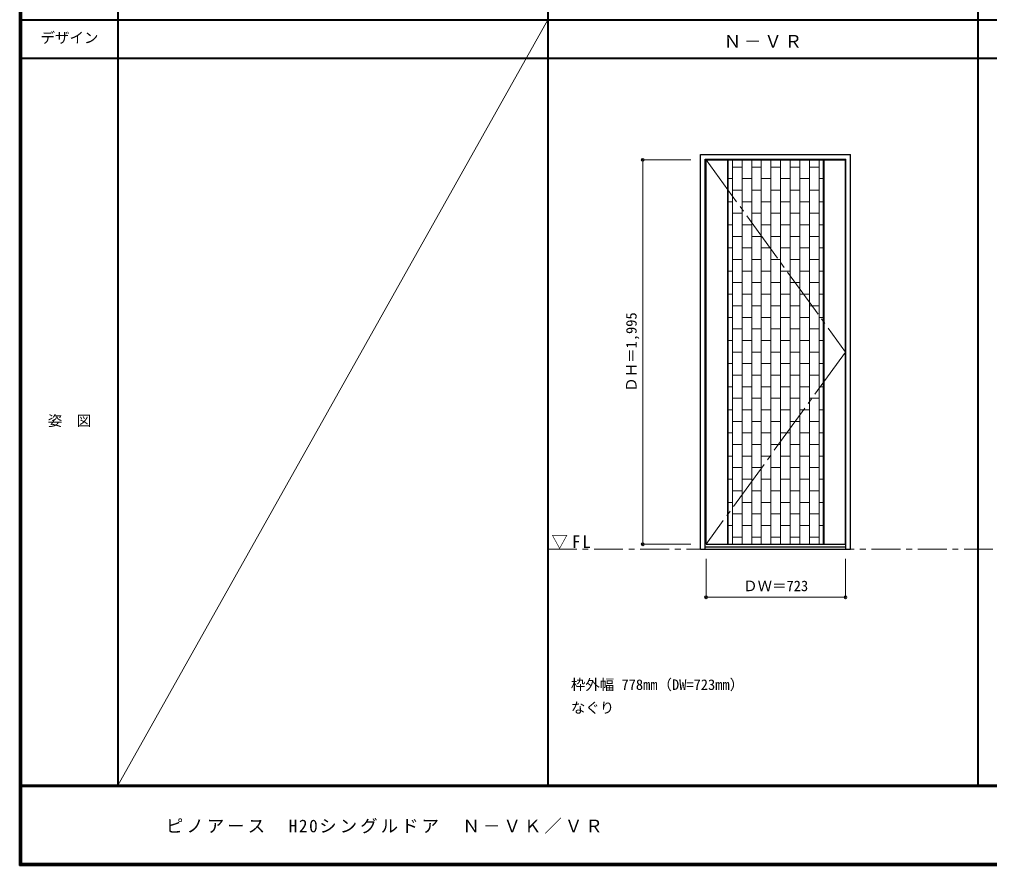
# Model space of a CAD drawing. Units: millimetres, scale not verified. Extents: x -6000 to 5700, y -4307 to 4260.
# Drawn here: x -6000 to -966, y -4205 to 186 of the extents above; entities that cross this region are included whole.
import ezdxf
from ezdxf.enums import TextEntityAlignment as Align

# ---------------------------------------------------------------- set-up
doc = ezdxf.new("R2010")
doc.units = ezdxf.units.MM
doc.header["$LTSCALE"] = 30
doc.header["$PDMODE"] = 32
doc.header["$PDSIZE"] = 15
for name, pattern in [('CHAIN1', [8, 5, -1, 1, -1]), ('CHAIN2', [12, 9, -1, 1, -1]), ('DASHED1', [1.8, 1.2, -0.6])]:
    doc.linetypes.add(name, pattern=pattern)
for name, color, linetype, lineweight in [('0-1_通り芯', 4, 'CHAIN1', 9), ('0-2_扉', 3, 'Continuous', 25), ('0-3_仕上げ', 3, 'Continuous', 25), ('0-4_枠', 3, 'Continuous', 25), ('0-7', 7, 'CHAIN2', 18), ('0-B_寸法', 7, 'Continuous', 9), ('0-C_ハッチ', 4, 'DASHED1', 9), ('F-1_枠', 6, 'Continuous', 40), ('F-A_文字', 7, 'Continuous', 18)]:
    doc.layers.add(name, color=color, linetype=linetype, lineweight=lineweight)
doc.layers.add('0-A_文字', color=7, linetype='Continuous')
doc.styles.add('ＭＳ ゴシック', font='')
doc.styles.get('ＭＳ ゴシック').set_extended_font_data('MS Gothic')

msp = doc.modelspace()

# ---------------------------------------------------------------- linework, layer by layer
at = {"layer": '0-1_通り芯', "color": 7, "lineweight": 18}
msp.add_line((-3258.4, -2562.5), (3436.4, -2562.5), dxfattribs=at)
at = {"layer": '0-2_扉'}
for p, q in [((-2436.8, -542.5), (-1713.8, -542.5)), ((-2436.8, -2537.5), (-2436.8, -542.5)), ((-1713.8, -2537.5), (-1713.8, -542.5)), ((-2436.8, -2537.5), (-1713.8, -2537.5))]:
    msp.add_line(p, q, dxfattribs=at)
at = {"layer": '0-3_仕上げ', "color": 7, "lineweight": 18}
for p, q in [((-2325.8, -2537.5), (-2325.8, -542.5)), ((-2321.8, -2537.5), (-2321.8, -542.5)), ((-1828.8, -2537.5), (-1828.8, -542.5)), ((-1824.8, -2537.5), (-1824.8, -542.5))]:
    msp.add_line(p, q, dxfattribs=at)
at = {"layer": '0-4_枠'}
for p, q in [((-2465.8, -515.5), (-1687.8, -515.5)), ((-2465.8, -2562.5), (-2465.8, -515.5)), ((-2441.8, -539.5), (-1711.8, -539.5)), ((-2441.8, -2562.5), (-2441.8, -539.5)), ((-1711.8, -2562.5), (-1711.8, -539.5)), ((-1687.8, -2562.5), (-1687.8, -515.5)), ((-2465.8, -2562.5), (-1687.8, -2562.5)), ((-2441.8, -2550.5), (-1711.8, -2550.5))]:
    msp.add_line(p, q, dxfattribs=at)
at = {"layer": '0-7'}
for p, q in [((-2436.8, -542.5), (-1713.8, -1540)), ((-1713.8, -1540), (-2436.8, -2537.5))]:
    msp.add_line(p, q, dxfattribs=at)
at = {"layer": '0-B_寸法', "color": 4}
for p, q in [((-2765.8, -542.5), (-2515.8, -542.5)), ((-2765.8, -542.5), (-2765.8, -2537.5)), ((-2765.8, -2537.5), (-2515.8, -2537.5)), ((-2436.8, -2812.5), (-2436.8, -2612.5)), ((-1713.8, -2812.5), (-1713.8, -2612.5)), ((-2436.8, -2812.5), (-1713.8, -2812.5))]:
    msp.add_line(p, q, dxfattribs=at)
at = {"layer": '0-B_寸法'}
for p in [(-2765.8, -542.5), (-2765.8, -2537.5), (-2436.8, -2812.5), (-1713.8, -2812.5)]:
    msp.add_point(p, dxfattribs=at)
at = {"layer": '0-C_ハッチ', "linetype": 'Continuous'}
for p, q in [((-2300.3, -542.5), (-2300.3, -2537.5)), ((-2250.3, -2537.5), (-2250.3, -542.5)), ((-2200.3, -542.5), (-2200.3, -2537.5)), ((-2150.3, -542.5), (-2150.3, -2537.5)), ((-2100.3, -542.5), (-2100.3, -2537.5)), ((-2050.3, -542.5), (-2050.3, -2537.5)), ((-2000.3, -542.5), (-2000.3, -2537.5)), ((-1950.3, -542.5), (-1950.3, -2537.5)), ((-1900.3, -542.5), (-1900.3, -2537.5)), ((-1850.3, -542.5), (-1850.3, -2537.5)), ((-2250.3, -580), (-2300.3, -580)), ((-2150.3, -580), (-2200.3, -580)), ((-2050.3, -580), (-2100.3, -580)), ((-1950.3, -580), (-2000.3, -580)), ((-1850.3, -580), (-1900.3, -580)), ((-2300.3, -640), (-2321.8, -640)), ((-2200.3, -640), (-2250.3, -640)), ((-2100.3, -640), (-2150.3, -640)), ((-2000.3, -640), (-2050.3, -640)), ((-1900.3, -640), (-1950.3, -640)), ((-1828.8, -640), (-1850.3, -640)), ((-2250.3, -700), (-2300.3, -700)), ((-2150.3, -700), (-2200.3, -700)), ((-2050.3, -700), (-2100.3, -700)), ((-1950.3, -700), (-2000.3, -700)), ((-1850.3, -700), (-1900.3, -700)), ((-2300.3, -760), (-2321.8, -760)), ((-2200.3, -760), (-2250.3, -760)), ((-2100.3, -760), (-2150.3, -760)), ((-2000.3, -760), (-2050.3, -760)), ((-1900.3, -760), (-1950.3, -760)), ((-1828.8, -760), (-1850.3, -760)), ((-2250.3, -820), (-2300.3, -820)), ((-2150.3, -820), (-2200.3, -820)), ((-2050.3, -820), (-2100.3, -820)), ((-1950.3, -820), (-2000.3, -820)), ((-1850.3, -820), (-1900.3, -820)), ((-2300.3, -880), (-2321.8, -880)), ((-2200.3, -880), (-2250.3, -880)), ((-2100.3, -880), (-2150.3, -880)), ((-2000.3, -880), (-2050.3, -880)), ((-1900.3, -880), (-1950.3, -880)), ((-1828.8, -880), (-1850.3, -880)), ((-2250.3, -940), (-2300.3, -940)), ((-2150.3, -940), (-2200.3, -940)), ((-2050.3, -940), (-2100.3, -940)), ((-1950.3, -940), (-2000.3, -940)), ((-1850.3, -940), (-1900.3, -940)), ((-2300.3, -1000), (-2321.8, -1000)), ((-2200.3, -1000), (-2250.3, -1000)), ((-2100.3, -1000), (-2150.3, -1000)), ((-2000.3, -1000), (-2050.3, -1000)), ((-1900.3, -1000), (-1950.3, -1000)), ((-1828.8, -1000), (-1850.3, -1000)), ((-2250.3, -1060), (-2300.3, -1060)), ((-2150.3, -1060), (-2200.3, -1060)), ((-2050.3, -1060), (-2100.3, -1060)), ((-1950.3, -1060), (-2000.3, -1060)), ((-1850.3, -1060), (-1900.3, -1060)), ((-2300.3, -1120), (-2321.8, -1120)), ((-2200.3, -1120), (-2250.3, -1120)), ((-2100.3, -1120), (-2150.3, -1120)), ((-2000.3, -1120), (-2050.3, -1120)), ((-1900.3, -1120), (-1950.3, -1120)), ((-1828.8, -1120), (-1850.3, -1120)), ((-2250.3, -1180), (-2300.3, -1180)), ((-2150.3, -1180), (-2200.3, -1180)), ((-2050.3, -1180), (-2100.3, -1180)), ((-1950.3, -1180), (-2000.3, -1180)), ((-1850.3, -1180), (-1900.3, -1180)), ((-2300.3, -1240), (-2321.8, -1240)), ((-2200.3, -1240), (-2250.3, -1240)), ((-2100.3, -1240), (-2150.3, -1240)), ((-2000.3, -1240), (-2050.3, -1240)), ((-1900.3, -1240), (-1950.3, -1240)), ((-1828.8, -1240), (-1850.3, -1240)), ((-2250.3, -1300), (-2300.3, -1300)), ((-2150.3, -1300), (-2200.3, -1300)), ((-2050.3, -1300), (-2100.3, -1300)), ((-1950.3, -1300), (-2000.3, -1300)), ((-1850.3, -1300), (-1900.3, -1300)), ((-2300.3, -1360), (-2321.8, -1360)), ((-2200.3, -1360), (-2250.3, -1360)), ((-2100.3, -1360), (-2150.3, -1360)), ((-2000.3, -1360), (-2050.3, -1360)), ((-1900.3, -1360), (-1950.3, -1360)), ((-1828.8, -1360), (-1850.3, -1360)), ((-2250.3, -1420), (-2300.3, -1420)), ((-2150.3, -1420), (-2200.3, -1420)), ((-2050.3, -1420), (-2100.3, -1420)), ((-1950.3, -1420), (-2000.3, -1420)), ((-1850.3, -1420), (-1900.3, -1420)), ((-2300.3, -1480), (-2321.8, -1480)), ((-2200.3, -1480), (-2250.3, -1480)), ((-2100.3, -1480), (-2150.3, -1480)), ((-2000.3, -1480), (-2050.3, -1480)), ((-1900.3, -1480), (-1950.3, -1480)), ((-1828.8, -1480), (-1850.3, -1480)), ((-2250.3, -1540), (-2300.3, -1540)), ((-2150.3, -1540), (-2200.3, -1540)), ((-2050.3, -1540), (-2100.3, -1540)), ((-1950.3, -1540), (-2000.3, -1540)), ((-1850.3, -1540), (-1900.3, -1540)), ((-2300.3, -1600), (-2321.8, -1600)), ((-2200.3, -1600), (-2250.3, -1600)), ((-2100.3, -1600), (-2150.3, -1600)), ((-2000.3, -1600), (-2050.3, -1600)), ((-1900.3, -1600), (-1950.3, -1600)), ((-1828.8, -1600), (-1850.3, -1600)), ((-2250.3, -1660), (-2300.3, -1660)), ((-2150.3, -1660), (-2200.3, -1660)), ((-2050.3, -1660), (-2100.3, -1660)), ((-1950.3, -1660), (-2000.3, -1660)), ((-1850.3, -1660), (-1900.3, -1660)), ((-2300.3, -1720), (-2321.8, -1720)), ((-2200.3, -1720), (-2250.3, -1720)), ((-2100.3, -1720), (-2150.3, -1720)), ((-2000.3, -1720), (-2050.3, -1720)), ((-1900.3, -1720), (-1950.3, -1720)), ((-1828.8, -1720), (-1850.3, -1720)), ((-2250.3, -1780), (-2300.3, -1780)), ((-2150.3, -1780), (-2200.3, -1780)), ((-2050.3, -1780), (-2100.3, -1780)), ((-1950.3, -1780), (-2000.3, -1780)), ((-1850.3, -1780), (-1900.3, -1780)), ((-2300.3, -1840), (-2321.8, -1840)), ((-2200.3, -1840), (-2250.3, -1840)), ((-2100.3, -1840), (-2150.3, -1840)), ((-2000.3, -1840), (-2050.3, -1840)), ((-1900.3, -1840), (-1950.3, -1840)), ((-1828.8, -1840), (-1850.3, -1840)), ((-2250.3, -1900), (-2300.3, -1900)), ((-2150.3, -1900), (-2200.3, -1900)), ((-2050.3, -1900), (-2100.3, -1900)), ((-1950.3, -1900), (-2000.3, -1900)), ((-1850.3, -1900), (-1900.3, -1900)), ((-2300.3, -1960), (-2321.8, -1960)), ((-2200.3, -1960), (-2250.3, -1960)), ((-2100.3, -1960), (-2150.3, -1960)), ((-2000.3, -1960), (-2050.3, -1960)), ((-1900.3, -1960), (-1950.3, -1960)), ((-1828.8, -1960), (-1850.3, -1960)), ((-2250.3, -2020), (-2300.3, -2020)), ((-2150.3, -2020), (-2200.3, -2020)), ((-2050.3, -2020), (-2100.3, -2020)), ((-1950.3, -2020), (-2000.3, -2020)), ((-1850.3, -2020), (-1900.3, -2020)), ((-2300.3, -2080), (-2321.8, -2080)), ((-2200.3, -2080), (-2250.3, -2080)), ((-2100.3, -2080), (-2150.3, -2080)), ((-2000.3, -2080), (-2050.3, -2080)), ((-1900.3, -2080), (-1950.3, -2080)), ((-1828.8, -2080), (-1850.3, -2080)), ((-2250.3, -2140), (-2300.3, -2140)), ((-2150.3, -2140), (-2200.3, -2140)), ((-2050.3, -2140), (-2100.3, -2140)), ((-1950.3, -2140), (-2000.3, -2140)), ((-1850.3, -2140), (-1900.3, -2140)), ((-2300.3, -2200), (-2321.8, -2200)), ((-2200.3, -2200), (-2250.3, -2200)), ((-2100.3, -2200), (-2150.3, -2200)), ((-2000.3, -2200), (-2050.3, -2200)), ((-1900.3, -2200), (-1950.3, -2200)), ((-1828.8, -2200), (-1850.3, -2200)), ((-2250.3, -2260), (-2300.3, -2260)), ((-2150.3, -2260), (-2200.3, -2260)), ((-2050.3, -2260), (-2100.3, -2260)), ((-1950.3, -2260), (-2000.3, -2260)), ((-1850.3, -2260), (-1900.3, -2260)), ((-2300.3, -2320), (-2321.8, -2320)), ((-2200.3, -2320), (-2250.3, -2320)), ((-2100.3, -2320), (-2150.3, -2320)), ((-2000.3, -2320), (-2050.3, -2320)), ((-1900.3, -2320), (-1950.3, -2320)), ((-1828.8, -2320), (-1850.3, -2320)), ((-2250.3, -2380), (-2300.3, -2380)), ((-2150.3, -2380), (-2200.3, -2380)), ((-2050.3, -2380), (-2100.3, -2380)), ((-1950.3, -2380), (-2000.3, -2380)), ((-1850.3, -2380), (-1900.3, -2380)), ((-2300.3, -2440), (-2321.8, -2440)), ((-2200.3, -2440), (-2250.3, -2440)), ((-2100.3, -2440), (-2150.3, -2440)), ((-2000.3, -2440), (-2050.3, -2440)), ((-1900.3, -2440), (-1950.3, -2440)), ((-1828.8, -2440), (-1850.3, -2440)), ((-2250.3, -2500), (-2300.3, -2500)), ((-2150.3, -2500), (-2200.3, -2500)), ((-2100.3, -2500), (-2050.3, -2500)), ((-1950.3, -2500), (-2000.3, -2500)), ((-1900.3, -2500), (-1850.3, -2500))]:
    msp.add_line(p, q, dxfattribs=at)
at = {"layer": 'F-1_枠'}
for p, q in [((-6000, 4175), (-6000, -4205)), ((-5995, 4175), (-5995, -4205)), ((-5990, 4175), (-5990, -4205)), ((-5490, 4175), (-5490, -3790)), ((-3258.4, 4175), (-3258.4, -3790)), ((-1026.8, 4175), (-1026.8, -3790)), ((-6000, 184.5), (5700, 184.5)), ((-6000, -15.5), (5700, -15.5)), ((5700, -3790), (-6000, -3790)), ((5700, -3795), (-6000, -3795)), ((5700, -4195), (-6000, -4195)), ((5700, -4200), (-6000, -4200)), ((5700, -4205), (-6000, -4205))]:
    msp.add_line(p, q, dxfattribs=at)
at = {"layer": 'F-A_文字'}
msp.add_line((-3258.4, 184.5), (-5490, -3790), dxfattribs=at)

# ---------------------------------------------------------------- texts
at = {"layer": '0-A_文字', "style": 'ＭＳ ゴシック'}
for s, p in [('枠外幅 778mm（DW=723mm）', (-3138.4, -3310)), ('なぐり', (-3138.4, -3430))]:
    msp.add_text(s, height=54.99, dxfattribs=at).set_placement(p, align=Align.BOTTOM_LEFT)
at = {"layer": '0-A_文字', "char_height": 65.98, "attachment_point": 7, "style": 'ＭＳ ゴシック'}
for s, insert in [('\\T1.17;Ｎ－ＶＲ', (-2345.1, 39.5)), ('\\T1.26;\\W0.95;▽FL', (-3239.65, -2562.5))]:
    msp.add_mtext(s, dxfattribs=dict(at, insert=insert))
at = {"layer": '0-B_寸法', "style": 'ＭＳ ゴシック'}
msp.add_text('ＤＨ＝1,995', height=54.99, rotation=90, dxfattribs=at).set_placement((-2780.8, -1746.25), align=Align.BOTTOM_LEFT)
msp.add_text('ＤＷ＝723', height=54.99, dxfattribs=at).set_placement((-2244.55, -2797.5), align=Align.BOTTOM_LEFT)
at = {"layer": 'F-A_文字', "style": 'ＭＳ ゴシック'}
for s, p in [('デザイン', (-5890, 47)), ('姿\u3000図', (-5852.5, -1940.25))]:
    msp.add_text(s, height=54.99, dxfattribs=at).set_placement(p, align=Align.BOTTOM_LEFT)
at = {"layer": 'F-A_文字', "insert": (-5240, -4040), "char_height": 65.98, "attachment_point": 7, "style": 'ＭＳ ゴシック'}
msp.add_mtext('\\T1.18;ピノアース\u3000H20シングルドア\u3000Ｎ－ＶＫ／ＶＲ', dxfattribs=at)

doc.saveas('drawing.dxf')
